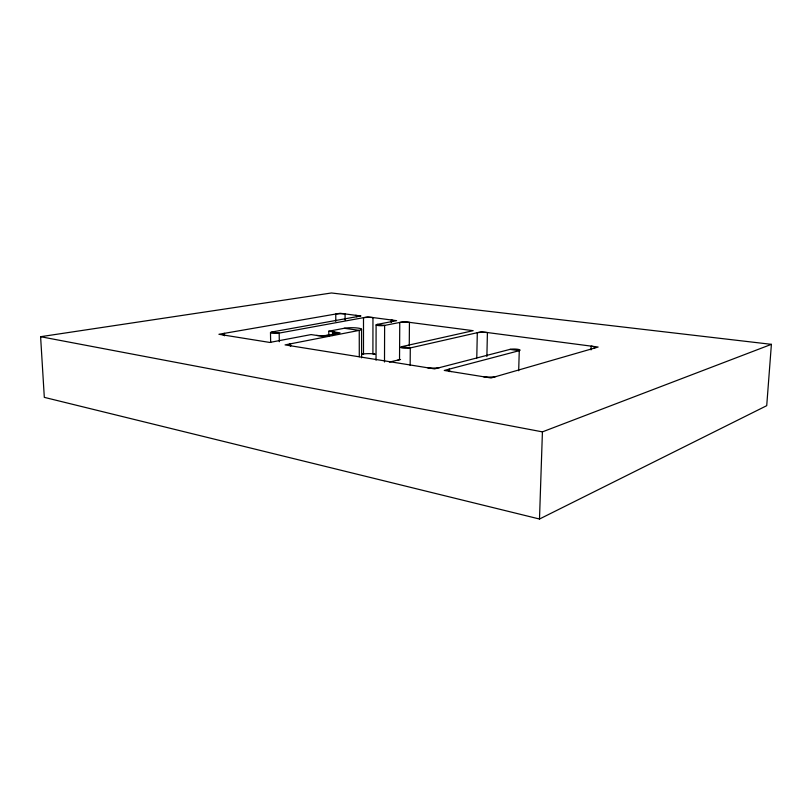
<?xml version="1.0" encoding="UTF-8"?>
<svg xmlns="http://www.w3.org/2000/svg" width="812" height="812" viewBox="0 0 812 812"><rect width="100%" height="100%" fill="white"/><g stroke="black" fill="none" stroke-linecap="round" stroke-linejoin="round"><path stroke-width="1.22" d="M372.962 317.573L372.911 353.849L374.839 354.144L372.911 353.849A8.069 1.522 0.1 0 0 363.512 353.991L361.888 354.357L363.492 353.991L363.502 317.675A8.12 1.269 0.1 0 1 372.941 317.563M376.037 360.223L376.098 324.983M384.502 362L384.624 325.419L404.011 321.633L473.183 330.687L401.778 346.653A5.4 0.985 0.4 0 0 402.701 348.043A5.4 0.985 0.4 0 0 410.293 347.922L481.394 331.763L598.129 347.039L491.067 377.966L444.255 370.445L519.264 350.672L518.685 370.759M391.272 322.496L391.282 319.969A8.221 1.299 0.2 0 1 392.358 321.491M409.258 345.892L409.441 322.344A8.333 1.34 0.4 0 0 399.768 322.465L399.524 359.686L389.384 362.101M410.151 365.329L410.293 347.922L401.778 346.653M449.33 371.612L449.371 369.095A10.515 2.111 1 0 0 451.36 371.591M476.776 357.95L477.304 332.687A8.82 1.482 1.1 0 1 487.413 332.544L486.885 356.529M539.493 519.02L542.426 431.872L771.4 344.339L766.721 405.675L539.493 519.02L44.315 397.362L40.6 336.706L331.469 292.98L771.4 344.339M591.014 349.911L591.177 346.125A9.511 1.665 2.1 0 1 594.374 348.125M356.448 316.751L357.026 316.578A8.018 1.228 0 0 0 355.717 315.31M397.931 360.061L399.524 359.686A8.282 1.604 0.4 0 1 400.549 359.533M510.007 349.383L519.264 350.672A5.481 0.995 1.5 0 0 517.559 349.262A5.481 0.995 1.5 0 0 510.007 349.383L434.582 368.892L285.063 344.897L359.249 330.382L359.29 356.722M377.174 324.414L384.624 325.419A4.811 0.782 0.2 0 1 377.844 325.51A4.811 0.782 0.2 0 1 377.174 324.414L396.621 320.669L367.806 316.893L279.176 333.082A5.065 0.842 -0.7 0 1 271.99 333.174A5.065 0.842 -0.7 0 1 271.959 331.976L360.772 315.98M328.819 336.259L328.779 331.215L344.288 328.271A9.876 1.634 -0.1 0 1 358.173 328.099A9.876 1.634 -0.1 0 1 359.249 330.382L344.288 328.271M327.672 335.255L327.388 335.305A8.983 1.522 -0.3 0 1 316.924 335.447L316.609 335.407M360.751 315.969L340.126 313.27L218.925 334.28L269.767 342.441L311.097 334.585L322.415 336.28L340.035 332.849L328.779 331.215M483.546 376.758L483.566 376.758A10.739 2.192 1.3 0 0 496.03 376.524M271.959 331.976L279.166 333.082L279.308 341.72M40.6 336.706L542.426 431.872M224.508 335.803L224.437 333.326A8.993 1.502 -1.1 0 0 224.021 335.102M270.487 332.595L270.66 342.451M290.544 346.359L290.503 343.831A9.409 1.675 -0.6 0 0 290.716 345.8M335.803 321.4L335.762 314.031A7.978 1.218 -0.1 0 1 345.07 313.919L345.1 320.06M332.626 335.569L332.595 331.773A10.099 1.695 -0.3 0 1 333.336 334.158M361.563 329.195L361.594 357.848M439.708 367.572A10.312 2.04 0.7 0 1 427.64 367.785"/></g></svg>
